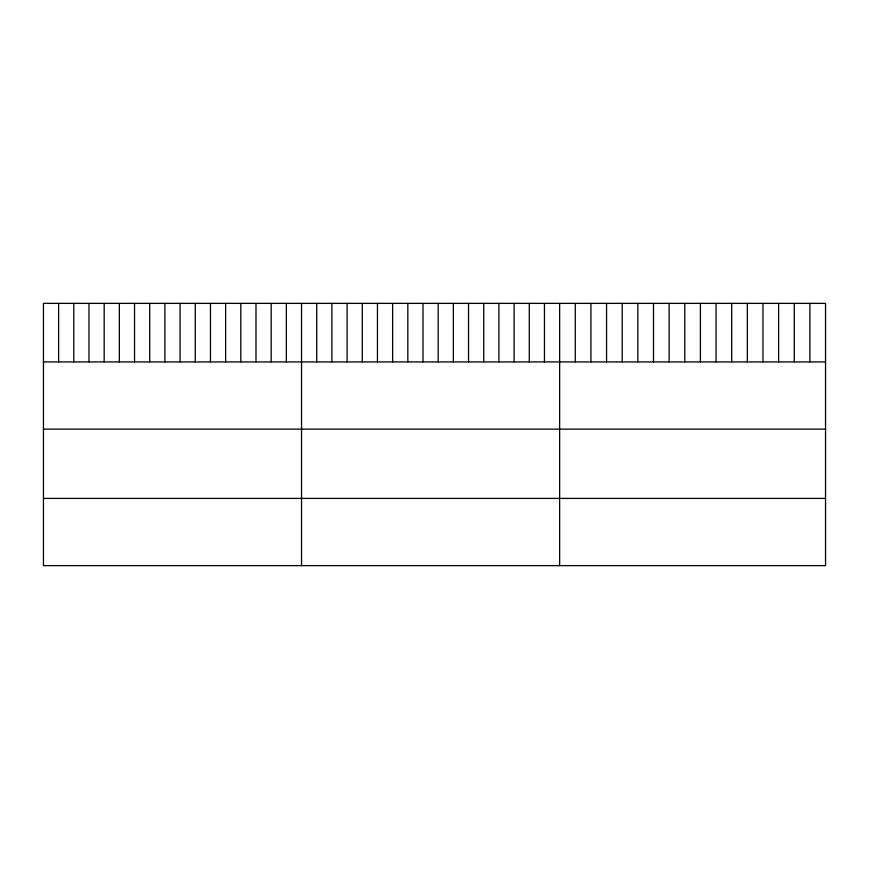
<?xml version="1.0" encoding="UTF-8"?>
<svg xmlns="http://www.w3.org/2000/svg" width="869" height="869" viewBox="0 0 869 869"><rect width="100%" height="100%" fill="white"/><g stroke="black" fill="none" stroke-linecap="round" stroke-linejoin="round"><path stroke-width="1.3" d="M825.55 361.917L825.55 565.632L43.45 565.632L43.45 303.368L825.55 303.368L825.55 361.917L43.45 361.917M43.45 429.134L825.55 429.134M43.45 498.404L825.55 498.404M809.908 303.368L809.908 361.917M794.266 303.368L794.266 361.917M778.624 303.368L778.624 361.917M762.982 303.368L762.982 361.917M747.34 303.368L747.34 361.917M731.698 303.368L731.698 361.917M716.056 303.368L716.056 361.917M700.414 303.368L700.414 361.917M684.772 303.368L684.772 361.917M669.13 303.368L669.13 361.917M653.488 303.368L653.488 361.917M637.846 303.368L637.846 361.917M622.204 303.368L622.204 361.917M606.562 303.368L606.562 361.917M590.92 303.368L590.92 361.917M575.278 303.368L575.278 361.917M559.636 303.368L559.636 565.632M544.45 303.368L544.45 361.917M529.275 303.368L529.275 361.917M514.09 303.368L514.09 361.917M498.904 303.368L498.904 361.917M483.729 303.368L483.729 361.917M468.543 303.368L468.543 361.917M453.357 303.368L453.357 361.917M438.182 303.368L438.182 361.917M422.997 303.368L422.997 361.917M407.822 303.368L407.822 361.917M392.636 303.368L392.636 361.917M377.45 303.368L377.45 361.917M362.275 303.368L362.275 361.917M347.089 303.368L347.089 361.917M331.904 303.368L331.904 361.917M316.729 303.368L316.729 361.917M301.543 303.368L301.543 565.632M286.357 303.368L286.357 361.917M271.182 303.368L271.182 361.917M255.997 303.368L255.997 361.917M240.811 303.368L240.811 361.917M225.636 303.368L225.636 361.917M210.45 303.368L210.45 361.917M195.264 303.368L195.264 361.917M180.089 303.368L180.089 361.917M164.904 303.368L164.904 361.917M149.729 303.368L149.729 361.917M134.543 303.368L134.543 361.917M119.357 303.368L119.357 361.917M104.182 303.368L104.182 361.917M88.996 303.368L88.996 361.917M73.811 303.368L73.811 361.917M58.636 303.368L58.636 361.917"/></g></svg>
